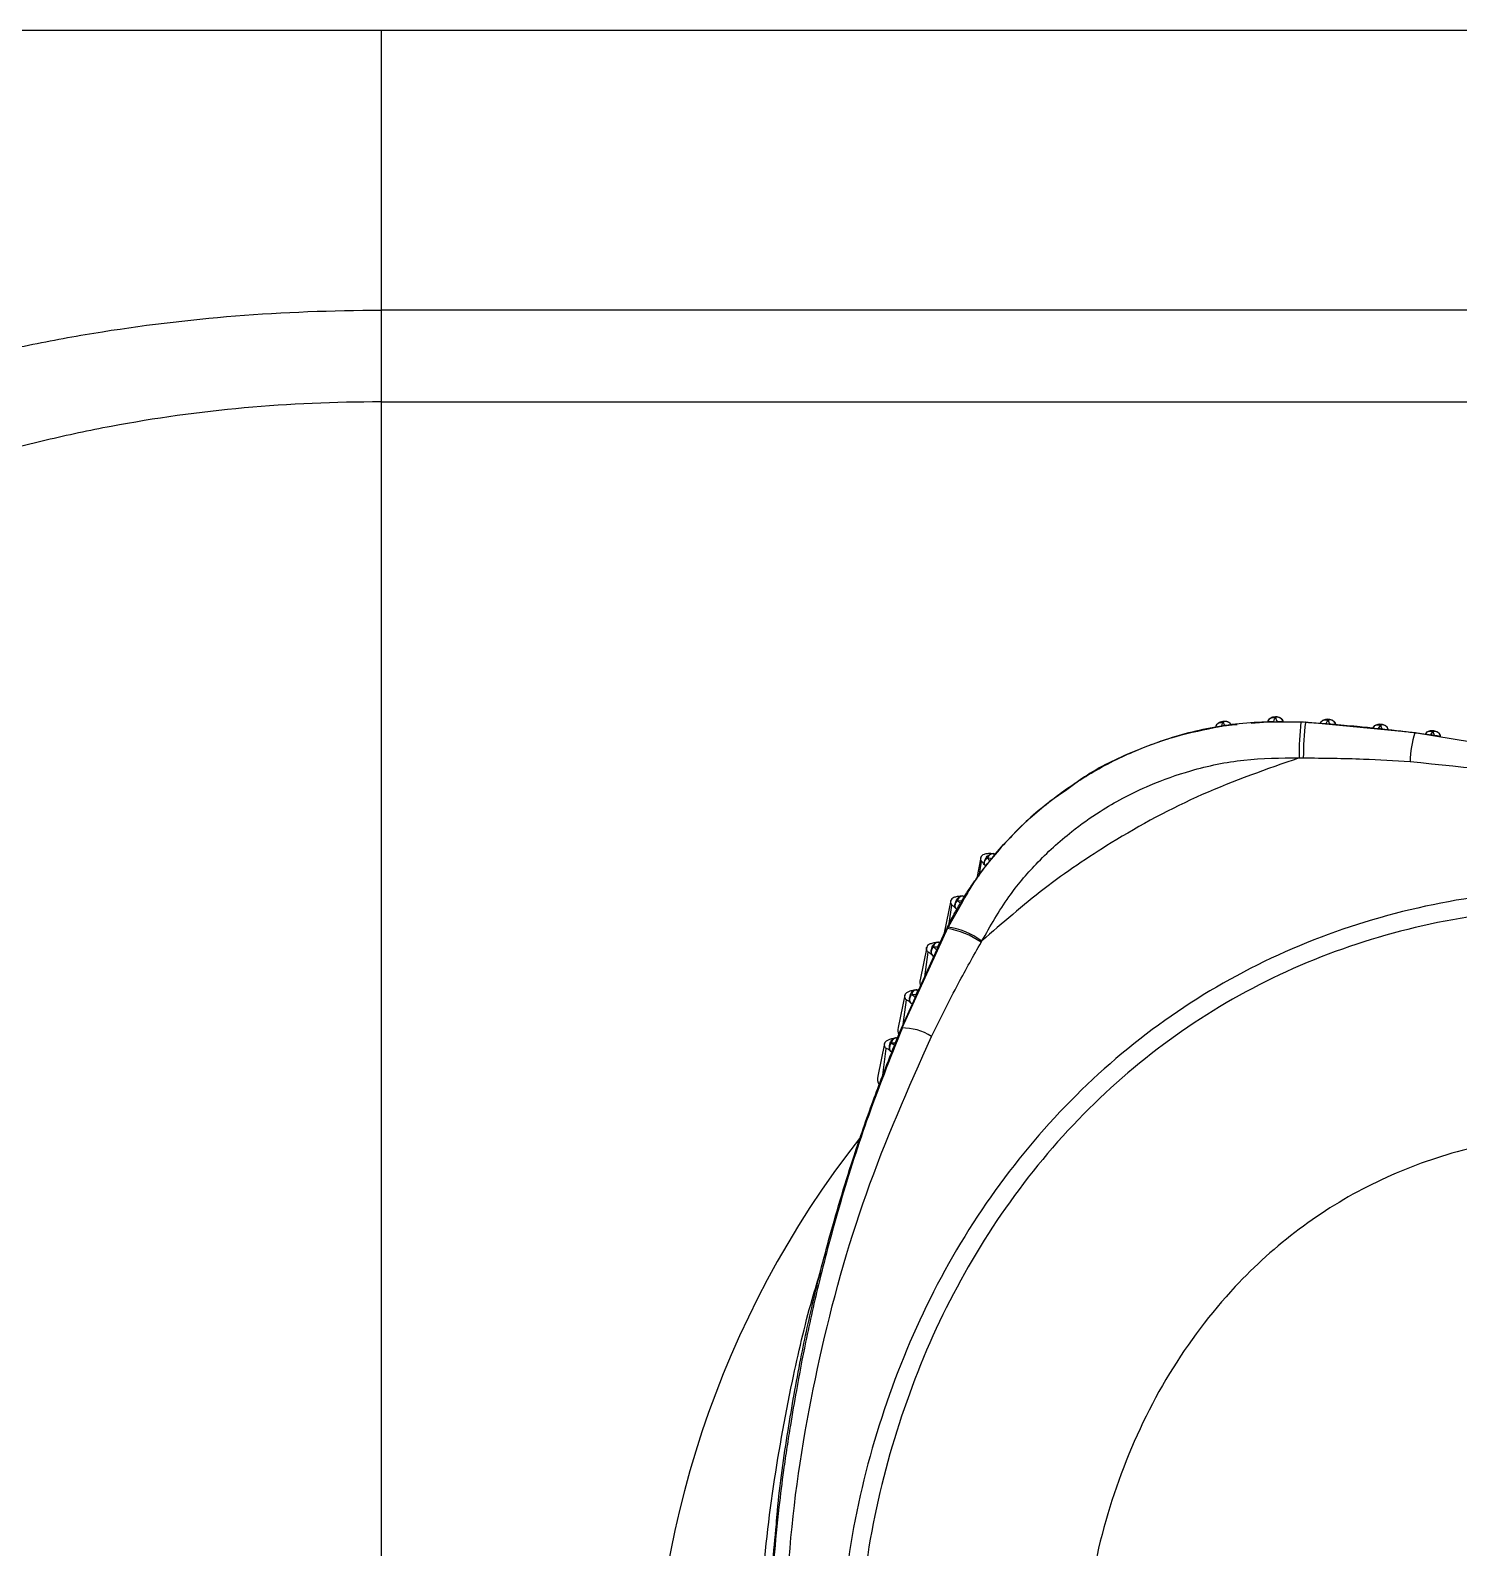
# Model space of a CAD drawing. Extents: x 527 to 611, y 788 to 934.
# Drawn here: x 559.256 to 562.444, y 810.242 to 813.63 of the extents above; entities that cross this region are included whole.
import ezdxf

# ---------------------------------------------------------------- set-up
doc = ezdxf.new("R2010")
doc.units = 0
doc.header["$MEASUREMENT"] = 0
doc.layers.add('1', color=4, linetype='Continuous')
doc.layers.add('GEOMETRY', color=4, linetype='Continuous', lineweight=25)

# ---------------------------------------------------------------- blocks, each defined once
blk = doc.blocks.new('2026_FLASH')
at = {"layer": 'GEOMETRY'}
for p, q in [((32.96, 10.3166), (30.91, 10.3166)), ((54.9604, 10.3166), (32.96, 10.3166)), ((32.96, 10.3166), (32.96, 9.6917)), ((38.46, 9.6917), (32.96, 9.6917)), ((32.96, 9.4869), (32.96, 3.6515)), ((32.96, 9.4869), (38.46, 9.4869)), ((34.9405, 8.7755), (34.9389, 8.7718)), ((34.9744, 8.7722), (34.973, 8.7756)), ((34.8316, 8.7621), (34.8364, 8.763)), ((34.8364, 8.763), (34.8434, 8.7641)), ((34.8482, 8.7647), (34.8711, 8.7667)), ((34.8575, 8.7655), (34.8561, 8.7678)), ((34.9018, 8.7693), (34.9481, 8.7733)), ((35.0233, 8.7713), (35.0128, 8.7719)), ((35.2686, 8.7479), (35.0218, 8.7714)), ((35.0579, 8.7718), (35.0566, 8.7694)), ((35.0913, 8.7653), (35.0901, 8.7688)), ((35.1752, 8.7611), (35.1733, 8.7579)), ((35.2074, 8.7568), (35.2079, 8.7553)), ((35.5535, 8.7008), (35.267, 8.7479)), ((35.2682, 8.7482), (35.2671, 8.7481)), ((35.2922, 8.7469), (35.2911, 8.7452)), ((35.303, 8.7436), (35.308, 8.7509)), ((35.308, 8.7509), (35.3105, 8.7426)), ((35.3243, 8.7419), (35.325, 8.7391)), ((34.3307, 8.4766), (34.3237, 8.4781)), ((34.2988, 8.4697), (34.2893, 8.4235)), ((34.2951, 8.4279), (34.3003, 8.4608)), ((34.309, 8.4501), (34.3079, 8.4518)), ((34.319, 8.4624), (34.3137, 8.4699)), ((34.3137, 8.4699), (34.3231, 8.4674)), ((34.3189, 8.4625), (34.3229, 8.4675)), ((34.2316, 8.3733), (34.2169, 8.3014)), ((34.2578, 8.3709), (34.2233, 8.3103)), ((34.2529, 8.3669), (34.2465, 8.3738)), ((34.2465, 8.3738), (34.2564, 8.3726)), ((34.2623, 8.3828), (34.2552, 8.3833)), ((34.2282, 8.3222), (34.234, 8.3632)), ((34.2447, 8.3532), (34.2429, 8.3553)), ((34.1217, 8.0888), (34.2223, 8.3107)), ((34.2247, 8.3132), (34.1224, 8.0888)), ((34.2223, 8.3107), (34.2224, 8.311)), ((34.2241, 8.3145), (34.2224, 8.311)), ((34.1777, 8.2691), (34.163, 8.1967)), ((34.1995, 8.2634), (34.1926, 8.2698)), ((34.2077, 8.2802), (34.2003, 8.28)), ((34.2044, 8.2806), (34.2083, 8.2807)), ((34.1735, 8.2032), (34.1807, 8.2582)), ((34.1931, 8.2487), (34.1905, 8.2511)), ((34.1585, 8.174), (34.1516, 8.1736)), ((34.1556, 8.1743), (34.1591, 8.1745)), ((34.129, 8.1624), (34.1141, 8.0896)), ((34.1254, 8.0969), (34.1323, 8.1514)), ((34.145, 8.1423), (34.1426, 8.1444)), ((34.151, 8.1574), (34.1442, 8.1634)), ((34.1125, 8.0664), (34.106, 8.0659)), ((34.1083, 8.0562), (34.1217, 8.0888)), ((34.11, 8.0667), (34.1127, 8.0669)), ((34.0835, 8.0545), (34.0685, 7.9811)), ((34.0795, 7.9832), (34.0869, 8.0433)), ((34.0998, 8.0347), (34.0977, 8.0365)), ((33.8414, 6.9805), (33.8362, 6.9285))]:
    blk.add_line(p, q, dxfattribs=at)
at = {"layer": 'GEOMETRY', "flags": 128}
for points in [[(35.0693, 8.7685), (35.0718, 8.7731), (35.0738, 8.7766)], [(35.0738, 8.7766), (35.0754, 8.7718), (35.0767, 8.7679)], [(35.0241, 8.7717), (35.0233, 8.7714), (35.0232, 8.7713)], [(35.1865, 8.7577), (35.189, 8.7621), (35.191, 8.7655)], [(35.191, 8.7655), (35.1924, 8.7607), (35.1935, 8.757)], [(34.328, 8.4777), (34.3301, 8.4772), (34.3311, 8.477)], [(34.2594, 8.3835), (34.2616, 8.3833), (34.2626, 8.3833)], [(34.1926, 8.2698), (34.1982, 8.2699), (34.2026, 8.27)], [(34.1442, 8.1634), (34.1496, 8.1636), (34.1539, 8.1638)], [(34.1057, 8.0499), (34.1019, 8.053), (34.099, 8.0555)]]:
    blk.add_lwpolyline(points, dxfattribs=at)
at = {"layer": 'GEOMETRY'}
for centre, radius, start, end in [((34.9606, 8.7684), 0.0143, 28.9388, 108.2246), ((35.0771, 8.7626), 0.0144, 24.4292, 103.1988), ((34.8449, 8.759), 0.0142, 35.5599, 115.8403), ((35.682, 8.7013), 0.6728, 173.9821, 180.7968), ((35.6749, 8.6922), 0.6564, 173.0822, 180.0131), ((35.194, 8.7512), 0.0145, 22.7199, 101.7639), ((35.4878, 8.68), 0.2309, 162.8428, 179.0314), ((35.3107, 8.7366), 0.0146, 21.5041, 100.5497), ((34.3273, 8.4636), 0.0149, 103.5055, 155.1649), ((34.3251, 8.4696), 0.00856, 70.1961, 99.2149), ((34.2607, 8.3696), 0.0148, 111.7941, 163.3169), ((34.2577, 8.3753), 0.00835, 77.9054, 107.366), ((34.1954, 8.1329), 0.1802, 54.7889, 81.379), ((34.201, 8.1467), 0.169, 53.7573, 82.1973), ((34.207, 8.267), 0.0147, 117.159, 168.7784), ((34.2035, 8.2725), 0.00817, 83.2493, 112.5367), ((34.1586, 8.1609), 0.0146, 118.8011, 170.1622), ((34.1549, 8.1663), 0.00807, 84.9083, 114.1661), ((34.1898, 8.1913), 0.0274, 168.449, 198.8744), ((34.1133, 8.0533), 0.0145, 120.1123, 171.3704), ((34.1095, 8.0587), 0.00803, 86.2014, 115.4666), ((34.1409, 8.0841), 0.0274, 168.4495, 201.4926), ((34.1247, 7.9732), 0.1157, 56.7098, 91.4892), ((34.0953, 7.9756), 0.0274, 168.4556, 209.2974), ((35.7455, 6.4998), 2.1804, 141.9923, 219.4877)]:
    blk.add_arc(centre, radius, start, end, dxfattribs=at)
for points, knots in [([(29.2675, 7.0953), (29.2694, 7.0981), (29.2712, 7.1011), (29.2746, 7.107), (29.2762, 7.1099), (29.2809, 7.1187), (29.284, 7.1246), (29.2938, 7.1422), (29.3003, 7.1539), (29.3198, 7.1889), (29.3329, 7.2122), (29.3727, 7.2815), (29.3995, 7.3272), (29.4812, 7.4627), (29.537, 7.551), (29.6223, 7.6809), (29.6511, 7.7238), (29.7091, 7.8082), (29.7382, 7.8498), (29.8264, 7.9728), (29.886, 8.0524), (30.007, 8.207), (30.0685, 8.282), (30.1936, 8.4277), (30.2573, 8.4984), (30.4529, 8.7039), (30.5892, 8.8319), (30.8803, 9.0678), (31.0331, 9.1736), (31.238, 9.2863), (31.2796, 9.3079), (31.3645, 9.3492), (31.4078, 9.3688), (31.4954, 9.4062), (31.5398, 9.4239), (31.6298, 9.4584), (31.6755, 9.475), (31.7684, 9.5068), (31.8157, 9.522), (31.912, 9.5507), (31.961, 9.5642), (32.0359, 9.583), (32.0611, 9.5891), (32.112, 9.6007), (32.1376, 9.6063), (32.2146, 9.6223), (32.2663, 9.632), (32.4225, 9.6576), (32.528, 9.6704), (32.7419, 9.6874), (32.8502, 9.6917), (32.96, 9.6917)], [0, 0, 0, 0, 0.001953, 0.001953, 0.003906, 0.003906, 0.007812, 0.007812, 0.015625, 0.015625, 0.03125, 0.03125, 0.0625, 0.0625, 0.125, 0.125, 0.15625, 0.15625, 0.1875, 0.1875, 0.25, 0.25, 0.3125, 0.3125, 0.375, 0.375, 0.5, 0.5, 0.625, 0.625, 0.65625, 0.65625, 0.6875, 0.6875, 0.71875, 0.71875, 0.75, 0.75, 0.78125, 0.78125, 0.8125, 0.8125, 0.828125, 0.828125, 0.84375, 0.84375, 0.875, 0.875, 0.9375, 0.9375, 1, 1, 1, 1]), ([(32.96, 9.6917), (32.96, 9.6825), (32.96, 9.6706), (32.96, 9.6426), (32.96, 9.6264), (32.96, 9.5906), (32.96, 9.5711), (32.96, 9.5301), (32.96, 9.5086), (32.96, 9.4869)], [0, 0, 0, 0, 0.25, 0.25, 0.5, 0.5, 0.75, 0.75, 1, 1, 1, 1]), ([(32.96, 9.4869), (32.8566, 9.4869), (32.7547, 9.4824), (32.5537, 9.4642), (32.4547, 9.4505), (32.3084, 9.423), (32.2599, 9.4127), (32.1879, 9.3956), (32.1639, 9.3896), (32.1167, 9.3772), (32.0933, 9.3708), (32.0238, 9.3507), (31.9784, 9.3364), (31.8892, 9.3063), (31.8454, 9.2904), (31.7592, 9.2573), (31.7169, 9.2401), (31.6337, 9.2043), (31.5929, 9.1855), (31.5126, 9.1463), (31.4731, 9.1258), (31.3956, 9.0834), (31.3577, 9.0613), (31.2456, 8.9925), (31.1736, 8.943), (31.0686, 8.8642), (31.0341, 8.8372), (30.9661, 8.7818), (30.9325, 8.7534), (30.7672, 8.6086), (30.6431, 8.484), (30.4642, 8.286), (30.4058, 8.2182), (30.2906, 8.0791), (30.2339, 8.0078), (30.1218, 7.8616), (30.0664, 7.7867), (29.984, 7.6715), (29.9567, 7.6327), (29.9021, 7.5541), (29.8749, 7.5144), (29.7938, 7.3943), (29.7402, 7.3129), (29.6606, 7.1887), (29.6341, 7.1469), (29.5946, 7.0838), (29.5814, 7.0626), (29.5616, 7.0308), (29.555, 7.0202), (29.5418, 6.999), (29.5351, 6.9884), (29.5285, 6.9777)], [0, 0, 0, 0, 0.0625, 0.0625, 0.125, 0.125, 0.15625, 0.15625, 0.171875, 0.171875, 0.1875, 0.1875, 0.21875, 0.21875, 0.25, 0.25, 0.28125, 0.28125, 0.3125, 0.3125, 0.34375, 0.34375, 0.375, 0.375, 0.4375, 0.4375, 0.46875, 0.46875, 0.5, 0.5, 0.625, 0.625, 0.6875, 0.6875, 0.75, 0.75, 0.8125, 0.8125, 0.84375, 0.84375, 0.875, 0.875, 0.9375, 0.9375, 0.96875, 0.96875, 0.984375, 0.984375, 0.992187, 0.992187, 1, 1, 1, 1]), ([(34.9403, 8.7751), (34.9407, 8.776), (34.9414, 8.7775), (34.9433, 8.7797), (34.9461, 8.7817), (34.9509, 8.7836), (34.9563, 8.7844), (34.9619, 8.7838), (34.9672, 8.782), (34.9713, 8.7787), (34.9726, 8.7763), (34.9731, 8.7753)], [0, 0, 0, 0, 0.073698, 0.134691, 0.247268, 0.362818, 0.500595, 0.610503, 0.750117, 0.895682, 1, 1, 1, 1]), ([(34.9403, 8.7751), (34.9411, 8.7765), (34.9426, 8.7791), (34.9471, 8.7816), (34.9511, 8.7822), (34.9541, 8.782), (34.9555, 8.7819), (34.9561, 8.7819)], [0, 0, 0, 0, 0.293619, 0.55961, 0.810838, 0.914944, 1, 1, 1, 1]), ([(34.9525, 8.7735), (34.9532, 8.7751), (34.9544, 8.7779), (34.9556, 8.7807), (34.9561, 8.7819)], [0, 0, 0, 0, 0.5592356, 1, 1, 1, 1]), ([(34.9561, 8.7819), (34.9568, 8.7804), (34.958, 8.7776), (34.9593, 8.7748), (34.9598, 8.7736)], [0, 0, 0, 0, 0.560823, 1, 1, 1, 1]), ([(35.0576, 8.7713), (35.0585, 8.7727), (35.0602, 8.7752), (35.064, 8.7772), (35.0689, 8.7788), (35.0742, 8.779), (35.0798, 8.778), (35.0849, 8.7757), (35.0887, 8.7721), (35.0898, 8.7696), (35.0902, 8.7686)], [0, 0, 0, 0, 0.133916, 0.246763, 0.362579, 0.50025, 0.61032, 0.74993, 0.89585, 1, 1, 1, 1]), ([(35.0576, 8.7713), (35.0585, 8.7726), (35.0602, 8.775), (35.0648, 8.7771), (35.0688, 8.7773), (35.0718, 8.7768), (35.0732, 8.7767), (35.0738, 8.7766)], [0, 0, 0, 0, 0.291908, 0.557826, 0.809503, 0.914221, 1, 1, 1, 1]), ([(34.3229, 8.4675), (34.3346, 8.4813), (34.3613, 8.5128), (34.4038, 8.5544), (34.4462, 8.5905), (34.4828, 8.618), (34.516, 8.6405), (34.555, 8.6644), (34.5996, 8.6882), (34.6612, 8.7158), (34.7375, 8.7431), (34.799, 8.7555), (34.8316, 8.7621)], [0, 0, 0, 0, 0.090492, 0.206795, 0.297149, 0.36896, 0.435387, 0.497537, 0.597312, 0.6877, 0.834189, 1, 1, 1, 1]), ([(35.0186, 8.7715), (34.9736, 8.7722), (34.8847, 8.7736), (34.7544, 8.749), (34.6338, 8.7059), (34.5484, 8.6642), (34.5075, 8.6333), (34.4996, 8.6273)], [0, 0, 0, 0, 0.2459585, 0.4856915, 0.7189758, 0.9455908, 1, 1, 1, 1]), ([(34.8231, 8.7602), (34.8232, 8.7606), (34.8235, 8.7614), (34.8237, 8.7623), (34.8238, 8.7628)], [0, 0, 0, 0, 0.421036, 1, 1, 1, 1]), ([(34.8238, 8.7628), (34.8241, 8.7637), (34.8246, 8.7654), (34.8262, 8.7678), (34.8288, 8.7701), (34.8333, 8.7728), (34.8385, 8.7742), (34.8443, 8.7744), (34.8497, 8.7732), (34.8542, 8.7705), (34.8557, 8.7682), (34.8564, 8.7673)], [0, 0, 0, 0, 0.074099, 0.135075, 0.247175, 0.362432, 0.50067, 0.610641, 0.750165, 0.895094, 1, 1, 1, 1]), ([(34.8238, 8.7628), (34.8244, 8.7643), (34.8256, 8.7671), (34.8298, 8.7703), (34.8337, 8.7713), (34.8367, 8.7715), (34.8381, 8.7717), (34.8387, 8.7718)], [0, 0, 0, 0, 0.295906, 0.561926, 0.812537, 0.915843, 1, 1, 1, 1]), ([(34.8271, 8.7611), (34.8272, 8.7611), (34.8279, 8.7614), (34.8296, 8.7617), (34.8312, 8.7621), (34.8316, 8.7621)], [0, 0, 0, 0, 0.033825, 0.783827, 1, 1, 1, 1]), ([(34.8364, 8.763), (34.8368, 8.7646), (34.8376, 8.7676), (34.8384, 8.7705), (34.8387, 8.7718)], [0, 0, 0, 0, 0.559162, 1, 1, 1, 1]), ([(34.8387, 8.7718), (34.8396, 8.7704), (34.8412, 8.7678), (34.8427, 8.7652), (34.8434, 8.7641)], [0, 0, 0, 0, 0.560723, 1, 1, 1, 1]), ([(34.8434, 8.7641), (34.8443, 8.7642), (34.846, 8.7645), (34.8475, 8.7647), (34.8482, 8.7647)], [0, 0, 0, 0, 0.570921, 1, 1, 1, 1]), ([(34.8482, 8.7647), (34.8496, 8.7649), (34.8514, 8.7651), (34.8526, 8.7651), (34.8528, 8.7651)], [0, 0, 0, 0, 0.816707, 1, 1, 1, 1]), ([(34.9389, 8.7718), (34.9392, 8.772), (34.9397, 8.7724), (34.943, 8.7729), (34.946, 8.7732), (34.9478, 8.7733), (34.9481, 8.7733)], [0, 0, 0, 0, 0.44735, 0.700587, 0.955765, 1, 1, 1, 1]), ([(34.9481, 8.7733), (34.9489, 8.7734), (34.9503, 8.7734), (34.9518, 8.7735), (34.9525, 8.7735)], [0, 0, 0, 0, 0.56433, 1, 1, 1, 1]), ([(34.9598, 8.7736), (34.9607, 8.7736), (34.9622, 8.7736), (34.9636, 8.7736), (34.9642, 8.7736)], [0, 0, 0, 0, 0.559179, 1, 1, 1, 1]), ([(34.9642, 8.7736), (34.9656, 8.7735), (34.9684, 8.7734), (34.9717, 8.7731), (34.974, 8.7727), (34.9743, 8.7723), (34.9745, 8.7722)], [0, 0, 0, 0, 0.208818, 0.416817, 0.704912, 1, 1, 1, 1]), ([(35.0241, 8.7717), (35.0319, 8.7712), (35.0458, 8.7703), (35.0597, 8.7692), (35.0658, 8.7687)], [0, 0, 0, 0, 0.560693, 1, 1, 1, 1]), ([(35.0658, 8.7687), (35.0665, 8.7687), (35.0676, 8.7686), (35.0688, 8.7685), (35.0693, 8.7685)], [0, 0, 0, 0, 0.560699, 1, 1, 1, 1]), ([(35.0693, 8.7685), (35.0707, 8.7684), (35.0732, 8.7682), (35.0756, 8.768), (35.0767, 8.7679)], [0, 0, 0, 0, 0.560014, 1, 1, 1, 1]), ([(35.0767, 8.7679), (35.0774, 8.7679), (35.0785, 8.7678), (35.0797, 8.7677), (35.0802, 8.7676)], [0, 0, 0, 0, 0.5562987, 1, 1, 1, 1]), ([(35.0802, 8.7676), (35.0997, 8.766), (35.1344, 8.7631), (35.169, 8.7595), (35.1842, 8.7579)], [0, 0, 0, 0, 0.561694, 1, 1, 1, 1]), ([(35.1749, 8.7606), (35.1754, 8.7614), (35.1763, 8.7629), (35.1783, 8.7646), (35.1811, 8.7662), (35.1859, 8.7678), (35.1915, 8.7679), (35.1973, 8.7666), (35.2023, 8.7641), (35.206, 8.7605), (35.207, 8.7579), (35.2074, 8.7568)], [0, 0, 0, 0, 0.07581, 0.1354, 0.233498, 0.34744, 0.500621, 0.610725, 0.75012, 0.895709, 1, 1, 1, 1]), ([(35.1749, 8.7606), (35.1758, 8.7618), (35.1776, 8.7642), (35.1822, 8.7662), (35.1861, 8.7662), (35.189, 8.7657), (35.1904, 8.7655), (35.191, 8.7655)], [0, 0, 0, 0, 0.292279, 0.558067, 0.80954, 0.914198, 1, 1, 1, 1]), ([(35.1842, 8.7579), (35.1846, 8.7579), (35.1854, 8.7578), (35.1861, 8.7578), (35.1865, 8.7577)], [0, 0, 0, 0, 0.562375, 1, 1, 1, 1]), ([(35.1865, 8.7577), (35.1878, 8.7576), (35.1901, 8.7573), (35.1925, 8.7571), (35.1935, 8.757)], [0, 0, 0, 0, 0.55994, 1, 1, 1, 1]), ([(35.1935, 8.757), (35.1939, 8.7569), (35.1947, 8.7568), (35.1954, 8.7567), (35.1957, 8.7567)], [0, 0, 0, 0, 0.564745, 1, 1, 1, 1]), ([(35.1957, 8.7567), (35.2093, 8.7552), (35.2335, 8.7525), (35.2576, 8.7495), (35.2682, 8.7482)], [0, 0, 0, 0, 0.560767, 1, 1, 1, 1]), ([(35.2682, 8.7482), (35.2746, 8.7474), (35.2862, 8.7459), (35.2978, 8.7443), (35.303, 8.7436)], [0, 0, 0, 0, 0.550723, 1, 1, 1, 1]), ([(35.2919, 8.7464), (35.2924, 8.7472), (35.2933, 8.7486), (35.2953, 8.7503), (35.2982, 8.7519), (35.303, 8.7533), (35.3086, 8.7533), (35.3144, 8.752), (35.3193, 8.7493), (35.3229, 8.7456), (35.3239, 8.743), (35.3243, 8.7419)], [0, 0, 0, 0, 0.075548, 0.135033, 0.233308, 0.347478, 0.500588, 0.610736, 0.750105, 0.895652, 1, 1, 1, 1]), ([(35.2919, 8.7464), (35.2928, 8.7476), (35.2946, 8.75), (35.2992, 8.7518), (35.3031, 8.7518), (35.306, 8.7512), (35.3074, 8.751), (35.308, 8.7509)], [0, 0, 0, 0, 0.292273, 0.557997, 0.809433, 0.914124, 1, 1, 1, 1]), ([(35.303, 8.7436), (35.3036, 8.7435), (35.3047, 8.7434), (35.3065, 8.7431), (35.3084, 8.7429), (35.3097, 8.7427), (35.3105, 8.7426)], [0, 0, 0, 0, 0.232758, 0.465517, 0.698275, 1, 1, 1, 1]), ([(35.3105, 8.7426), (35.3119, 8.7424), (35.3146, 8.742), (35.3184, 8.7413), (35.3217, 8.7405), (35.3244, 8.7397), (35.3248, 8.7393), (35.325, 8.7391)], [0, 0, 0, 0, 0.159776, 0.319949, 0.474497, 0.69635, 1, 1, 1, 1]), ([(35.0092, 8.692), (34.9364, 8.6665), (34.7909, 8.6156), (34.6018, 8.5134), (34.4377, 8.4025), (34.3466, 8.3229), (34.301, 8.2831)], [0, 0, 0, 0, 0.280402, 0.559758, 0.779466, 1, 1, 1, 1]), ([(34.301, 8.2831), (34.32, 8.3166), (34.3547, 8.3779), (34.4234, 8.4593), (34.4926, 8.5228), (34.559, 8.5699), (34.6177, 8.604), (34.6846, 8.636), (34.7743, 8.6676), (34.8863, 8.6914), (34.968, 8.6918), (35.0092, 8.692)], [0, 0, 0, 0, 0.134089, 0.244473, 0.369448, 0.45987, 0.526986, 0.605219, 0.716922, 0.857083, 1, 1, 1, 1]), ([(35.0092, 8.692), (35.0109, 8.692), (35.014, 8.692), (35.0171, 8.692), (35.0185, 8.692)], [0, 0, 0, 0, 0.559851, 1, 1, 1, 1]), ([(35.0185, 8.692), (35.0632, 8.6916), (35.1428, 8.6908), (35.2221, 8.686), (35.2569, 8.6839)], [0, 0, 0, 0, 0.562267, 1, 1, 1, 1]), ([(35.2569, 8.6839), (35.3838, 8.6708), (35.6382, 8.6445), (36.0104, 8.5488), (36.371, 8.4146), (36.7151, 8.2404), (37.0389, 8.03), (37.3369, 7.7852), (37.608, 7.5112), (37.7593, 7.3049), (37.8348, 7.202)], [0, 0, 0, 0, 0.124403, 0.249396, 0.374648, 0.499998, 0.625346, 0.750599, 0.875592, 1, 1, 1, 1]), ([(34.4996, 8.6273), (34.4748, 8.61), (34.4181, 8.5706), (34.3439, 8.4944), (34.2879, 8.4255), (34.2639, 8.3819), (34.2578, 8.3709)], [0, 0, 0, 0, 0.253564, 0.579443, 0.89392, 1, 1, 1, 1]), ([(34.3237, 8.4781), (34.3202, 8.4782), (34.3131, 8.4784), (34.3054, 8.4766), (34.3003, 8.4738), (34.2993, 8.4708), (34.2987, 8.4693)], [0, 0, 0, 0, 0.243431, 0.493422, 0.748268, 1, 1, 1, 1]), ([(34.3079, 8.4518), (34.3075, 8.4527), (34.3067, 8.4543), (34.3063, 8.4573), (34.3067, 8.4608), (34.3082, 8.4657), (34.311, 8.4704), (34.3149, 8.4746), (34.3195, 8.4775), (34.3244, 8.4786), (34.327, 8.4779), (34.328, 8.4777)], [0, 0, 0, 0, 0.072811, 0.139295, 0.247501, 0.357518, 0.500346, 0.609002, 0.750043, 0.89454, 1, 1, 1, 1]), ([(34.3229, 8.4675), (34.3238, 8.4686), (34.3255, 8.4707), (34.328, 8.4735), (34.3291, 8.4747), (34.3296, 8.4753)], [0, 0, 0, 0, 0.335537, 0.671757, 1, 1, 1, 1]), ([(34.2561, 8.3727), (34.2589, 8.3772), (34.2633, 8.3845), (34.2688, 8.3932), (34.2742, 8.4014), (34.2798, 8.4097), (34.2849, 8.4172), (34.2875, 8.4208), (34.2881, 8.4218), (34.2883, 8.422), (34.2884, 8.4221), (34.2884, 8.4221), (34.2884, 8.4221), (34.2884, 8.4221), (34.2884, 8.4221), (34.2884, 8.4221), (34.2884, 8.4222), (34.2886, 8.4224), (34.2892, 8.4233), (34.2941, 8.4302), (34.2999, 8.4382), (34.307, 8.4474), (34.312, 8.454), (34.3163, 8.4593), (34.3189, 8.4625)], [0, 0, 0, 0, 0.143739, 0.233051, 0.280958, 0.412378, 0.505693, 0.529211, 0.535296, 0.536926, 0.537389, 0.537533, 0.537617, 0.537627, 0.537651, 0.537743, 0.538104, 0.53953, 0.545194, 0.567718, 0.772289, 0.813325, 0.887211, 1, 1, 1, 1]), ([(34.3003, 8.4608), (34.2998, 8.462), (34.2987, 8.4642), (34.2983, 8.4672), (34.2987, 8.4689), (34.2989, 8.4693)], [0, 0, 0, 0, 0.424091, 0.848183, 1, 1, 1, 1]), ([(34.3079, 8.4518), (34.3058, 8.4547), (34.302, 8.4599), (34.3008, 8.4605), (34.3003, 8.4608)], [0, 0, 0, 0, 0.568018, 1, 1, 1, 1]), ([(34.3079, 8.4518), (34.3074, 8.4534), (34.3063, 8.4566), (34.3075, 8.4622), (34.3101, 8.4659), (34.3124, 8.4683), (34.3133, 8.4694), (34.3137, 8.4699)], [0, 0, 0, 0, 0.296336, 0.563095, 0.814411, 0.917289, 1, 1, 1, 1]), ([(37.6107, 6.5894), (37.6058, 6.6811), (37.596, 6.8653), (37.5193, 7.1348), (37.4012, 7.3914), (37.2411, 7.6295), (37.0452, 7.8436), (36.8185, 8.0289), (36.5674, 8.1812), (36.298, 8.2969), (36.0169, 8.3725), (35.7308, 8.4056), (35.4466, 8.3944), (35.1714, 8.3382), (34.9121, 8.237), (34.6759, 8.0914), (34.4686, 7.9058), (34.294, 7.6861), (34.1549, 7.4382), (34.0548, 7.1688), (33.9917, 6.8846), (33.9839, 6.6902), (33.98, 6.5928)], [0, 0, 0, 0, 0.048377, 0.09717, 0.146628, 0.196818, 0.247667, 0.298988, 0.350512, 0.401933, 0.452965, 0.50339, 0.553091, 0.602088, 0.650565, 0.698888, 0.747507, 0.796727, 0.846674, 0.897321, 0.94851, 1, 1, 1, 1]), ([(34.234, 8.3632), (34.2333, 8.3643), (34.232, 8.3664), (34.2312, 8.3699), (34.2315, 8.3722), (34.2317, 8.3733)], [0, 0, 0, 0, 0.348469, 0.696938, 1, 1, 1, 1]), ([(34.2551, 8.3833), (34.2518, 8.383), (34.2452, 8.3824), (34.238, 8.3801), (34.2332, 8.3773), (34.2322, 8.3746), (34.2316, 8.3733)], [0, 0, 0, 0, 0.241222, 0.489329, 0.74392, 1, 1, 1, 1]), ([(34.2429, 8.3553), (34.2424, 8.3561), (34.2415, 8.3576), (34.2407, 8.3605), (34.2407, 8.364), (34.2416, 8.3691), (34.2437, 8.374), (34.247, 8.3787), (34.2512, 8.3822), (34.2559, 8.3839), (34.2584, 8.3836), (34.2594, 8.3835)], [0, 0, 0, 0, 0.072662, 0.139011, 0.247668, 0.357937, 0.500334, 0.608157, 0.749945, 0.899555, 1, 1, 1, 1]), ([(34.2429, 8.3553), (34.2422, 8.3569), (34.2409, 8.3598), (34.2413, 8.3655), (34.2433, 8.3694), (34.2454, 8.3721), (34.2462, 8.3733), (34.2465, 8.3738)], [0, 0, 0, 0, 0.293967, 0.560693, 0.812387, 0.915994, 1, 1, 1, 1]), ([(34.2527, 8.367), (34.2533, 8.368), (34.2541, 8.3694), (34.255, 8.3709), (34.2554, 8.3715), (34.2557, 8.372), (34.2559, 8.3724), (34.2561, 8.3727)], [0, 0, 0, 0, 0.480467, 0.736266, 0.767741, 0.822207, 1, 1, 1, 1]), ([(37.5685, 6.5901), (37.5637, 6.6796), (37.5541, 6.8595), (37.4791, 7.1226), (37.3636, 7.3732), (37.2071, 7.6056), (37.0156, 7.8147), (36.7941, 7.9956), (36.5486, 8.1445), (36.2854, 8.2576), (36.0107, 8.3317), (35.7312, 8.3643), (35.4536, 8.3536), (35.1847, 8.2989), (34.9314, 8.2001), (34.7007, 8.0578), (34.4982, 7.8765), (34.3277, 7.6616), (34.1919, 7.4192), (34.0942, 7.1558), (34.0326, 6.878), (34.025, 6.688), (34.0211, 6.5927)], [0, 0, 0, 0, 0.048366, 0.097149, 0.146599, 0.196786, 0.247642, 0.298976, 0.350518, 0.401955, 0.452995, 0.503421, 0.553115, 0.602102, 0.650569, 0.698881, 0.747489, 0.7967, 0.846643, 0.897293, 0.948493, 1, 1, 1, 1]), ([(34.224, 8.3142), (34.2286, 8.3232), (34.234, 8.3339), (34.2413, 8.3471), (34.2461, 8.3557), (34.2502, 8.3628), (34.2527, 8.367)], [0, 0, 0, 0, 0.504194, 0.594258, 0.753766, 1, 1, 1, 1]), ([(34.2429, 8.3553), (34.2404, 8.3579), (34.236, 8.3626), (34.2346, 8.363), (34.234, 8.3632)], [0, 0, 0, 0, 0.5678636, 1, 1, 1, 1]), ([(34.1807, 8.2582), (34.18, 8.2592), (34.1785, 8.2612), (34.1775, 8.2647), (34.1773, 8.2675), (34.1778, 8.2689), (34.1778, 8.2691)], [0, 0, 0, 0, 0.311937, 0.623874, 0.935811, 1, 1, 1, 1]), ([(34.2002, 8.28), (34.197, 8.2795), (34.1907, 8.2784), (34.1839, 8.2758), (34.1793, 8.2729), (34.1783, 8.2704), (34.1778, 8.2691)], [0, 0, 0, 0, 0.240049, 0.486806, 0.741494, 1, 1, 1, 1]), ([(34.1905, 8.2511), (34.19, 8.2518), (34.1889, 8.2533), (34.188, 8.256), (34.1877, 8.2595), (34.1881, 8.2646), (34.1898, 8.2698), (34.1926, 8.2747), (34.1964, 8.2785), (34.2008, 8.2806), (34.2034, 8.2806), (34.2044, 8.2806)], [0, 0, 0, 0, 0.073195, 0.139519, 0.247836, 0.35736, 0.500463, 0.609802, 0.750036, 0.895817, 1, 1, 1, 1]), ([(34.1882, 8.0699), (34.208, 8.1098), (34.2432, 8.1807), (34.2822, 8.2498), (34.2992, 8.2801)], [0, 0, 0, 0, 0.5625342, 1, 1, 1, 1]), ([(34.1905, 8.2511), (34.1897, 8.2526), (34.1881, 8.2554), (34.1882, 8.261), (34.1898, 8.2652), (34.1916, 8.268), (34.1923, 8.2692), (34.1926, 8.2698)], [0, 0, 0, 0, 0.292378, 0.559067, 0.811185, 0.915353, 1, 1, 1, 1]), ([(34.2026, 8.27), (34.2032, 8.2712), (34.2044, 8.2737), (34.2059, 8.2768), (34.2071, 8.2791), (34.2075, 8.2797), (34.2077, 8.28)], [0, 0, 0, 0, 0.247961, 0.496193, 0.743315, 1, 1, 1, 1]), ([(34.2992, 8.2801), (34.2996, 8.2806), (34.3001, 8.2816), (34.3007, 8.2826), (34.301, 8.2831)], [0, 0, 0, 0, 0.5600464, 1, 1, 1, 1]), ([(34.1905, 8.2511), (34.1878, 8.2535), (34.1829, 8.2578), (34.1814, 8.2581), (34.1807, 8.2582)], [0, 0, 0, 0, 0.567776, 1, 1, 1, 1]), ([(34.1513, 8.1736), (34.1482, 8.173), (34.1419, 8.1717), (34.1351, 8.1691), (34.1305, 8.1662), (34.1295, 8.1637), (34.129, 8.1624)], [0, 0, 0, 0, 0.240063, 0.486541, 0.740961, 1, 1, 1, 1]), ([(34.1426, 8.1444), (34.142, 8.1452), (34.1409, 8.1466), (34.1399, 8.1493), (34.1394, 8.1528), (34.1397, 8.1579), (34.1412, 8.163), (34.144, 8.168), (34.1476, 8.172), (34.152, 8.1742), (34.1545, 8.1743), (34.1556, 8.1743)], [0, 0, 0, 0, 0.078048, 0.140383, 0.247774, 0.357517, 0.500368, 0.609586, 0.749998, 0.895509, 1, 1, 1, 1]), ([(34.1539, 8.1638), (34.1544, 8.1651), (34.1556, 8.1676), (34.157, 8.1707), (34.1581, 8.1729), (34.1584, 8.1735), (34.1586, 8.1738)], [0, 0, 0, 0, 0.250029, 0.5002801, 0.7506809, 1, 1, 1, 1]), ([(34.1323, 8.1514), (34.1315, 8.1523), (34.1299, 8.1542), (34.1288, 8.1577), (34.1286, 8.1605), (34.129, 8.1621), (34.1291, 8.1624)], [0, 0, 0, 0, 0.302336, 0.604672, 0.907007, 1, 1, 1, 1]), ([(34.1426, 8.1444), (34.1397, 8.1468), (34.1345, 8.1509), (34.1329, 8.1512), (34.1323, 8.1514)], [0, 0, 0, 0, 0.567856, 1, 1, 1, 1]), ([(34.1426, 8.1444), (34.1417, 8.1458), (34.1401, 8.1486), (34.1399, 8.1544), (34.1415, 8.1586), (34.1432, 8.1615), (34.1439, 8.1628), (34.1442, 8.1634)], [0, 0, 0, 0, 0.292879, 0.559705, 0.811787, 0.915715, 1, 1, 1, 1]), ([(34.1236, 8.0901), (34.096, 8.0207), (34.0436, 7.8888), (33.9839, 7.6993), (33.9396, 7.5343), (33.9089, 7.3974), (33.8882, 7.2896), (33.875, 7.2114), (33.8655, 7.152), (33.8565, 7.0912), (33.8463, 7.0084), (33.8352, 6.8941), (33.8258, 6.7511), (33.8247, 6.646), (33.8241, 6.5897)], [0, 0, 0, 0, 0.145648, 0.27712, 0.388488, 0.47985, 0.55126, 0.602746, 0.634375, 0.668107, 0.722141, 0.796472, 0.89109, 1, 1, 1, 1]), ([(33.8564, 6.592), (33.8603, 6.72), (33.8682, 6.976), (33.9333, 7.3533), (34.0339, 7.7213), (34.1369, 7.9539), (34.1882, 8.0699)], [0, 0, 0, 0, 0.250709, 0.501217, 0.75119, 1, 1, 1, 1]), ([(34.1058, 8.0659), (34.1027, 8.0652), (34.0963, 8.0638), (34.0896, 8.0611), (34.085, 8.0582), (34.084, 8.0557), (34.0835, 8.0545)], [0, 0, 0, 0, 0.240083, 0.486347, 0.740568, 1, 1, 1, 1]), ([(34.0977, 8.0365), (34.0971, 8.0372), (34.096, 8.0385), (34.0949, 8.0413), (34.0944, 8.0447), (34.0945, 8.0499), (34.096, 8.0551), (34.0986, 8.0601), (34.1021, 8.0641), (34.1064, 8.0665), (34.109, 8.0666), (34.11, 8.0667)], [0, 0, 0, 0, 0.073033, 0.139325, 0.247914, 0.357888, 0.500372, 0.60946, 0.750013, 0.895402, 1, 1, 1, 1]), ([(33.8421, 6.9805), (33.8429, 6.9905), (33.8483, 7.0608), (33.8666, 7.1842), (33.8943, 7.3441), (33.9225, 7.4727), (33.948, 7.575), (33.9718, 7.6618), (33.9943, 7.7373), (34.0163, 7.8061), (34.0361, 7.8646), (34.0572, 7.924), (34.0803, 7.986), (34.0967, 8.0271), (34.1057, 8.0499)], [0, 0, 0, 0, 0.027069, 0.190598, 0.337491, 0.467243, 0.548248, 0.623938, 0.712043, 0.762287, 0.820278, 0.879955, 0.933556, 1, 1, 1, 1]), ([(34.0869, 8.0433), (34.0861, 8.0443), (34.0846, 8.0461), (34.0834, 8.0495), (34.0831, 8.0524), (34.0835, 8.054), (34.0836, 8.0545)], [0, 0, 0, 0, 0.295686, 0.591371, 0.887057, 1, 1, 1, 1]), ([(34.0977, 8.0365), (34.0947, 8.0388), (34.0893, 8.043), (34.0876, 8.0432), (34.0869, 8.0433)], [0, 0, 0, 0, 0.5678735, 1, 1, 1, 1]), ([(34.0977, 8.0365), (34.0968, 8.0379), (34.0951, 8.0407), (34.0949, 8.0464), (34.0963, 8.0507), (34.098, 8.0536), (34.0987, 8.0549), (34.099, 8.0555)], [0, 0, 0, 0, 0.292926, 0.559773, 0.811866, 0.915765, 1, 1, 1, 1]), ([(34.099, 8.0555), (34.1007, 8.0556), (34.1038, 8.0559), (34.1069, 8.0561), (34.1083, 8.0562)], [0, 0, 0, 0, 0.559513, 1, 1, 1, 1]), ([(34.1057, 8.0499), (34.106, 8.0504), (34.1064, 8.0515), (34.1073, 8.0536), (34.1079, 8.0552), (34.1083, 8.0562)], [0, 0, 0, 0, 0.2536331, 0.5072662, 1, 1, 1, 1]), ([(37.049, 6.5975), (37.0456, 6.6611), (37.0387, 6.7887), (36.9849, 6.975), (36.9023, 7.1522), (36.7903, 7.3166), (36.6419, 7.477), (36.4542, 7.6238), (36.2289, 7.7451), (35.9874, 7.8258), (35.7547, 7.8591), (35.5404, 7.8523), (35.3492, 7.8146), (35.1692, 7.745), (35.0054, 7.6439), (34.8497, 7.5034), (34.7117, 7.3198), (34.6047, 7.0948), (34.537, 6.8503), (34.5286, 6.6812), (34.5244, 6.5962)], [0, 0, 0, 0, 0.048255, 0.096956, 0.14637, 0.19658, 0.247513, 0.311851, 0.376412, 0.440534, 0.503697, 0.553375, 0.602293, 0.650656, 0.698854, 0.747368, 0.808898, 0.871665, 0.935514, 1, 1, 1, 1]), ([(33.7979, 6.5336), (33.7997, 6.6201), (33.8031, 6.7932), (33.8308, 7.05), (33.8717, 7.2797), (33.9106, 7.447), (33.935, 7.5266), (33.9417, 7.5485)], [0, 0, 0, 0, 0.248289, 0.496394, 0.744068, 0.929335, 1, 1, 1, 1]), ([(33.8218, 6.5887), (33.8226, 6.6583), (33.8243, 6.7894), (33.8364, 6.9195), (33.8421, 6.9805)], [0, 0, 0, 0, 0.531254, 1, 1, 1, 1])]:
    blk.add_open_spline(points, degree=3, knots=knots, dxfattribs=at)

msp = doc.modelspace()

# ---------------------------------------------------------------- block references
at = {"layer": '1'}
msp.add_blockref('2026_FLASH', (527.0792, 803.3138), dxfattribs=at)

doc.saveas('drawing.dxf')
